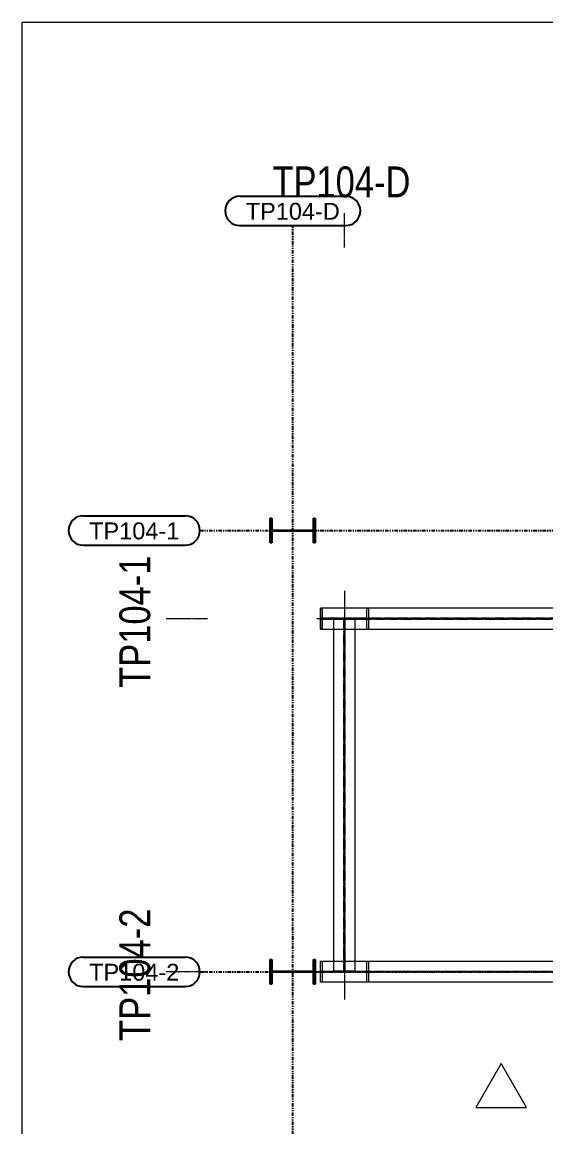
# Model space of a CAD drawing. Header units: inches. Extents: x 209270 to 234360, y -180214 to -150194.
# Drawn here: x 209270 to 213726, y -159582 to -150194 of the extents above; entities that cross this region are included whole.
import ezdxf
from ezdxf.enums import TextEntityAlignment as Align

# ---------------------------------------------------------------- set-up
doc = ezdxf.new("R2010")
doc.units = ezdxf.units.IN
doc.header["$LTSCALE"] = 10
doc.header["$MEASUREMENT"] = 0
for name, pattern in [('CENTER', [2, 1.25, -0.25, 0.25, -0.25]), ('DXK_LINE_DOT5', [7.8785, 2.979, -0.9799, 0.9799, -0.9799, 0.9799, -0.9799]), ('HIDDEN', [0.375, 0.25, -0.125])]:
    doc.linetypes.add(name, pattern=pattern)
for name, color, linetype in [('$AUDIT_BAD_LAYER1', 7, 'Continuous'), ('_STR_0', 2, 'Continuous'), ('_STR_10', 2, 'Continuous'), ('_STR_2', 2, 'Continuous'), ('_STR_4', 2, 'Continuous')]:
    doc.layers.add(name, color=color, linetype=linetype)
for name, color, linetype, lineweight in [('AM_VIEWS', 1, 'Continuous', 0), ('CEN', 1, 'CENTER', 9), ('HIDDEN', 3, 'HIDDEN', 9), ('MAIN OBJECT', 2, 'Continuous', 18), ('REV-B', 6, 'Continuous', 5), ('TEXT', 4, 'Continuous', 13)]:
    doc.layers.add(name, color=color, linetype=linetype, lineweight=lineweight)
doc.styles.add('Arial', font='arial.ttf', dxfattribs={"height": 0.2})
doc.styles.add('TEXT_350', font='arial.ttf', dxfattribs={"width": 0.8, "height": 3.5})

# ---------------------------------------------------------------- blocks, each defined once
blk = doc.blocks.new('A$C426f7GU6TT')
at = {"layer": 'CEN'}
for p, q in [((0, 235.7), (0, -235.7)), ((-235.7, 0), (235.7, 0))]:
    blk.add_line(p, q, dxfattribs=at)
blk.add_circle((0, 0), 5, dxfattribs=at)
at = {"layer": 'MAIN OBJECT'}
blk.add_lwpolyline([(4.4, -180.2, 0.414214), (14.6, -190.4), (89.4, -190.4), (89.4, -204.7), (-89.4, -204.7), (-89.4, -190.4), (-14.6, -190.4, 0.414214), (-4.4, -180.2), (-4.4, 180.2, 0.414214), (-14.6, 190.4), (-89.4, 190.4), (-89.4, 204.7), (89.4, 204.7), (89.4, 190.4), (14.6, 190.4, 0.414214), (4.4, 180.2), (4.4, -180.2)], format="xyb", dxfattribs=at)
blk = doc.blocks.new('A$C45b56574')
at = {"layer": 'REV-B'}
blk.add_lwpolyline([(0, 458), (-265, 0), (265, 0)], close=True, dxfattribs=at)
blk = doc.blocks.new('GridLine-116860372-116901 - 114867')
at = {"layer": '_STR_10', "linetype": 'Continuous'}
for p, q in [((211122.5, -151673.3), (212022.6, -151673.3)), ((211122.5, -151923.3), (212022.6, -151923.3))]:
    blk.add_line(p, q, dxfattribs=at)
for centre, start, end in [((211122.5, -151798.3), 90, 270), ((212022.6, -151798.3), 270, 90)]:
    blk.add_arc(centre, 125, start, end, dxfattribs=at)
at = {"layer": '_STR_2', "linetype": 'DXK_LINE_DOT5'}
blk.add_line((211572.6, -167130.5), (211572.6, -151923.3), dxfattribs=at)
at = {"layer": '_STR_10', "linetype": 'Continuous', "style": 'Arial'}
blk.add_text('TP104-D', height=143.26, dxfattribs=at).set_placement((211172.5, -151873.3))
blk = doc.blocks.new('GridLine-116860372-116906 - 114867')
at = {"layer": '_STR_10', "linetype": 'Continuous'}
for p, q in [((209790.5, -158139.2), (210657.4, -158139.2)), ((209790.5, -158389.2), (210657.4, -158389.2))]:
    blk.add_line(p, q, dxfattribs=at)
for centre, start, end in [((209790.5, -158264.2), 90, 270), ((210657.4, -158264.2), 270, 90)]:
    blk.add_arc(centre, 125, start, end, dxfattribs=at)
at = {"layer": '_STR_2', "linetype": 'DXK_LINE_DOT5'}
blk.add_line((210782.4, -158264.2), (232759.1, -158264.2), dxfattribs=at)
at = {"layer": '_STR_10', "linetype": 'Continuous', "style": 'Arial'}
blk.add_text('TP104-2', height=143.26, dxfattribs=at).set_placement((209840.5, -158339.2))
blk = doc.blocks.new('GridLine-116860372-116908 - 114867')
at = {"layer": '_STR_10', "linetype": 'Continuous'}
for p, q in [((209790.5, -154389.2), (210657.4, -154389.2)), ((209790.5, -154639.2), (210657.4, -154639.2))]:
    blk.add_line(p, q, dxfattribs=at)
for centre, start, end in [((209790.5, -154514.2), 90, 270), ((210657.4, -154514.2), 270, 90)]:
    blk.add_arc(centre, 125, start, end, dxfattribs=at)
at = {"layer": '_STR_2', "linetype": 'DXK_LINE_DOT5'}
blk.add_line((210782.4, -154514.2), (232759.1, -154514.2), dxfattribs=at)
at = {"layer": '_STR_10', "linetype": 'Continuous', "style": 'Arial'}
blk.add_text('TP104-1', height=143.26, dxfattribs=at).set_placement((209840.5, -154589.2))
blk = doc.blocks.new('Part-116860372-114882 - 114867')
at = {"layer": '_STR_4', "linetype": 'Continuous'}
blk.add_hatch(color=256, dxfattribs=at).paths.add_polyline_path([(211572.6, -158269.2, -1), (211572.6, -158259.2, -1)])
at = {"layer": '_STR_2', "linetype": 'Continuous'}
for p, q in [((211380.9, -158367.7), (211380.9, -158160.6)), ((211380.9, -158160.6), (211395.7, -158160.6)), ((211395.7, -158160.6), (211395.7, -158260)), ((211749.4, -158160.6), (211764.2, -158160.6)), ((211749.4, -158260), (211749.4, -158160.6)), ((211764.2, -158160.6), (211764.2, -158367.7)), ((211395.7, -158260), (211749.4, -158260)), ((211749.4, -158268.4), (211395.7, -158268.4)), ((211395.7, -158268.4), (211395.7, -158367.7)), ((211749.4, -158367.7), (211749.4, -158268.4)), ((211395.7, -158367.7), (211380.9, -158367.7)), ((211764.2, -158367.7), (211749.4, -158367.7))]:
    blk.add_line(p, q, dxfattribs=at)
at = {"layer": '_STR_4', "linetype": 'CENTER'}
blk.add_line((211572.6, -158264.2), (211572.6, -158264.2), dxfattribs=at)
at = {"layer": '_STR_4', "linetype": 'Continuous'}
blk.add_circle((211572.6, -158264.2), 5, dxfattribs=at)
blk = doc.blocks.new('Part-116860372-114881 - 114867')
at = {"layer": '_STR_4', "linetype": 'Continuous'}
blk.add_hatch(color=256, dxfattribs=at).paths.add_polyline_path([(211572.6, -154519.2, -1), (211572.6, -154509.2, -1)])
at = {"layer": '_STR_2', "linetype": 'Continuous'}
for p, q in [((211380.9, -154617.7), (211380.9, -154410.6)), ((211380.9, -154410.6), (211395.7, -154410.6)), ((211395.7, -154410.6), (211395.7, -154510)), ((211749.4, -154410.6), (211764.2, -154410.6)), ((211749.4, -154510), (211749.4, -154410.6)), ((211764.2, -154410.6), (211764.2, -154617.7)), ((211395.7, -154510), (211749.4, -154510)), ((211749.4, -154518.4), (211395.7, -154518.4)), ((211395.7, -154518.4), (211395.7, -154617.7)), ((211749.4, -154617.7), (211749.4, -154518.4)), ((211395.7, -154617.7), (211380.9, -154617.7)), ((211764.2, -154617.7), (211749.4, -154617.7))]:
    blk.add_line(p, q, dxfattribs=at)
at = {"layer": '_STR_4', "linetype": 'CENTER'}
blk.add_line((211572.6, -154514.2), (211572.6, -154514.2), dxfattribs=at)
at = {"layer": '_STR_4', "linetype": 'Continuous'}
blk.add_circle((211572.6, -154514.2), 5, dxfattribs=at)

msp = doc.modelspace()

# ---------------------------------------------------------------- linework, layer by layer
at = {"layer": 'AM_VIEWS'}
msp.add_lwpolyline([(209270.3, -150194), (234359.8, -150194), (234359.8, -180214.3), (209270.3, -180214.3)], close=True, dxfattribs=at)
at = {"layer": 'CEN'}
for p, q in [((212011.9, -152109.2), (212011.9, -151818.2)), ((210847.6, -155263.7), (210495.6, -155263.7)), ((216811.6, -155263.7), (211802.8, -155263.7)), ((212011.9, -158263.7), (212011.9, -155263.7)), ((210847.6, -158263.7), (210495.6, -158263.7)), ((216811.6, -158263.7), (211802.8, -158263.7))]:
    msp.add_line(p, q, dxfattribs=at)
at = {"layer": 'HIDDEN'}
for points, elevation in [([(211807.2, -155268.1), (216807.2, -155268.1), (216807.2, -155259.3), (211807.2, -155259.3)], 2.2), ([(212016.3, -155268.1), (212016.3, -158259.3), (212007.5, -158259.3), (212007.5, -155268.1)], 1.5), ([(211807.2, -158259.3), (216807.2, -158259.3), (216807.2, -158268.1), (211807.2, -158268.1)], 2.2)]:
    msp.add_lwpolyline(points, close=True, dxfattribs=dict(at, elevation=elevation))
at = {"layer": 'MAIN OBJECT'}
for points, elevation in [([(211807.2, -155353.1), (216807.2, -155353.1), (216807.2, -155174.3), (211807.2, -155174.3)], 2.2), ([(212101.3, -155268.1), (212101.3, -158259.3), (211922.5, -158259.3), (211922.5, -155268.1)], 1.5), ([(211807.2, -158174.3), (216807.2, -158174.3), (216807.2, -158353.1), (211807.2, -158353.1)], 2.2)]:
    msp.add_lwpolyline(points, close=True, dxfattribs=dict(at, elevation=elevation))

# ---------------------------------------------------------------- block references
at = {"layer": '$AUDIT_BAD_LAYER1', "rotation": 270.0096740856855}
for p in [(212011.9, -155263.7), (212011.9, -158263.7)]:
    msp.add_blockref('A$C426f7GU6TT', p, dxfattribs=at)
at = {"layer": '_STR_0', "zscale": 0.8}
for name in ['GridLine-116860372-116901 - 114867', 'GridLine-116860372-116908 - 114867', 'Part-116860372-114881 - 114867', 'GridLine-116860372-116906 - 114867', 'Part-116860372-114882 - 114867']:
    msp.add_blockref(name, (0, 0), dxfattribs=at)
at = {"layer": 'REV-B', "xscale": 0.8141665440958125, "yscale": 0.8141665440958125, "zscale": 0.8141665440958125}
msp.add_blockref('A$C45b56574', (213346, -159417.5), dxfattribs=at)

# ---------------------------------------------------------------- texts
at = {"layer": 'TEXT', "style": 'TEXT_350', "width": 0.8}
msp.add_text('TP104-D', height=262.5, dxfattribs=at).set_placement((211986.5, -151551.5, 0), align=Align.MIDDLE)
for s, p in [('TP104-1', (210229, -155289, 0)), ('TP104-2', (210229, -158289, 0))]:
    msp.add_text(s, height=262.5, rotation=90, dxfattribs=at).set_placement(p, align=Align.MIDDLE)

doc.saveas('drawing.dxf')
